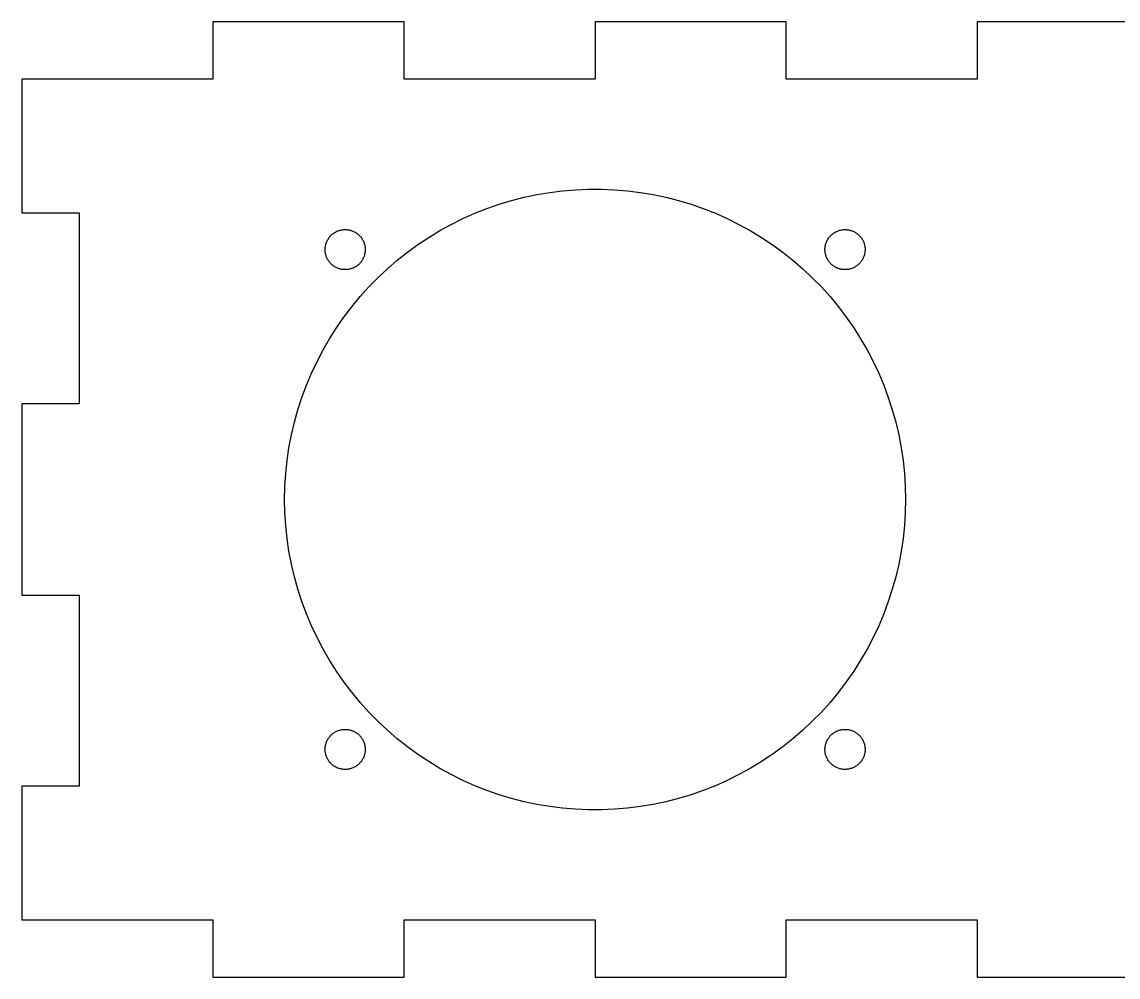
# Model space of a CAD drawing. Header units: metres. Extents: x 0 to 300, y -102 to 286.
# Drawn here: x 0 to 114.7, y -102 to -2 of the extents above; entities that cross this region are included whole.
import ezdxf

# ---------------------------------------------------------------- set-up
doc = ezdxf.new("R2010")
doc.units = ezdxf.units.M

msp = doc.modelspace()

# ---------------------------------------------------------------- linework, layer by layer
for p, q in [((40, -2), (20, -2)), ((20, -2), (20, -8)), ((40, -8), (40, -2)), ((80, -2), (60, -2)), ((60, -2), (60, -8)), ((80, -8), (80, -2)), ((120, -2), (100, -2)), ((100, -2), (100, -8)), ((20, -8), (0, -8)), ((0, -8), (0, -22)), ((60, -8), (40, -8)), ((100, -8), (80, -8)), ((51.2601, -20.6972), (52.5786, -20.3587)), ((52.5786, -20.3587), (53.9101, -20.0757)), ((53.9101, -20.0757), (55.2523, -19.8487)), ((55.2523, -19.8487), (56.6028, -19.678)), ((56.6028, -19.678), (57.9593, -19.5641)), ((57.9593, -19.5641), (59.3194, -19.5071)), ((59.3194, -19.5071), (60.6806, -19.5071)), ((60.6806, -19.5071), (62.0407, -19.5641)), ((62.0407, -19.5641), (63.3972, -19.678)), ((63.3972, -19.678), (64.7477, -19.8487)), ((64.7477, -19.8487), (66.0899, -20.0757)), ((66.0899, -20.0757), (67.4214, -20.3587)), ((67.4214, -20.3587), (68.7399, -20.6972)), ((47.4057, -22.0395), (48.6714, -21.5383)), ((48.6714, -21.5383), (49.957, -21.0907)), ((49.957, -21.0907), (51.2601, -20.6972)), ((68.7399, -20.6972), (70.043, -21.0907)), ((70.043, -21.0907), (71.3286, -21.5383)), ((71.3286, -21.5383), (72.5943, -22.0395)), ((0, -22), (6, -22)), ((6, -22), (6, -42)), ((44.9429, -23.1984), (46.1622, -22.5931)), ((46.1622, -22.5931), (47.4057, -22.0395)), ((72.5943, -22.0395), (73.8378, -22.5931)), ((73.8378, -22.5931), (75.0571, -23.1984)), ((32.6206, -24.1253), (32.6933, -24.0759)), ((32.6933, -24.0759), (32.7681, -24.0295)), ((32.7681, -24.0295), (32.8447, -23.9863)), ((32.8447, -23.9863), (32.9231, -23.9464)), ((32.9231, -23.9464), (33.0031, -23.9098)), ((33.0031, -23.9098), (33.0845, -23.8765)), ((33.0845, -23.8765), (33.1672, -23.8467)), ((33.1672, -23.8467), (33.2512, -23.8204)), ((33.2512, -23.8204), (33.3361, -23.7977)), ((33.3361, -23.7977), (33.422, -23.7785)), ((33.422, -23.7785), (33.5085, -23.7629)), ((33.5085, -23.7629), (33.5957, -23.751)), ((33.5957, -23.751), (33.6833, -23.7427)), ((33.6833, -23.7427), (33.7711, -23.7381)), ((33.7711, -23.7381), (33.8591, -23.7372)), ((33.8591, -23.7372), (33.947, -23.7399)), ((33.947, -23.7399), (34.0347, -23.7464)), ((34.0347, -23.7464), (34.1221, -23.7565)), ((34.1221, -23.7565), (34.2089, -23.7702)), ((34.2089, -23.7702), (34.2952, -23.7876)), ((34.2952, -23.7876), (34.3806, -23.8086)), ((34.3806, -23.8086), (34.465, -23.8331)), ((34.465, -23.8331), (34.5484, -23.8612)), ((34.5484, -23.8612), (34.6305, -23.8927)), ((34.6305, -23.8927), (34.7112, -23.9277)), ((34.7112, -23.9277), (34.7904, -23.9659)), ((34.7904, -23.9659), (34.868, -24.0075)), ((34.868, -24.0075), (34.9437, -24.0523)), ((34.9437, -24.0523), (35.0174, -24.1002)), ((42.5856, -24.5594), (43.75, -23.8542)), ((43.75, -23.8542), (44.9429, -23.1984)), ((75.0571, -23.1984), (76.25, -23.8542)), ((76.25, -23.8542), (77.4144, -24.5594)), ((84.9826, -24.1002), (85.0563, -24.0523)), ((85.0563, -24.0523), (85.132, -24.0075)), ((85.132, -24.0075), (85.2096, -23.9659)), ((85.2096, -23.9659), (85.2888, -23.9277)), ((85.2888, -23.9277), (85.3695, -23.8927)), ((85.3695, -23.8927), (85.4516, -23.8612)), ((85.4516, -23.8612), (85.535, -23.8331)), ((85.535, -23.8331), (85.6194, -23.8086)), ((85.6194, -23.8086), (85.7048, -23.7876)), ((85.7048, -23.7876), (85.7911, -23.7702)), ((85.7911, -23.7702), (85.8779, -23.7565)), ((85.8779, -23.7565), (85.9653, -23.7464)), ((85.9653, -23.7464), (86.053, -23.7399)), ((86.053, -23.7399), (86.1409, -23.7372)), ((86.1409, -23.7372), (86.2289, -23.7381)), ((86.2289, -23.7381), (86.3167, -23.7427)), ((86.3167, -23.7427), (86.4043, -23.751)), ((86.4043, -23.751), (86.4915, -23.7629)), ((86.4915, -23.7629), (86.578, -23.7785)), ((86.578, -23.7785), (86.6639, -23.7977)), ((86.6639, -23.7977), (86.7488, -23.8204)), ((86.7488, -23.8204), (86.8328, -23.8467)), ((86.8328, -23.8467), (86.9155, -23.8765)), ((86.9155, -23.8765), (86.9969, -23.9098)), ((86.9969, -23.9098), (87.0769, -23.9464)), ((87.0769, -23.9464), (87.1553, -23.9863)), ((87.1553, -23.9863), (87.2319, -24.0295)), ((87.2319, -24.0295), (87.3067, -24.0759)), ((87.3067, -24.0759), (87.3794, -24.1253)), ((31.8204, -25.2512), (31.8467, -25.1672)), ((31.8467, -25.1672), (31.8765, -25.0845)), ((31.8765, -25.0845), (31.9098, -25.0031)), ((31.9098, -25.0031), (31.9464, -24.9231)), ((31.9464, -24.9231), (31.9863, -24.8447)), ((31.9863, -24.8447), (32.0295, -24.7681)), ((32.0295, -24.7681), (32.0759, -24.6933)), ((32.0759, -24.6933), (32.1253, -24.6206)), ((32.1253, -24.6206), (32.1777, -24.55)), ((32.1777, -24.55), (32.2331, -24.4816)), ((32.2331, -24.4816), (32.2913, -24.4156)), ((32.2913, -24.4156), (32.3521, -24.3521)), ((32.3521, -24.3521), (32.4156, -24.2913)), ((32.4156, -24.2913), (32.4816, -24.2331)), ((32.4816, -24.2331), (32.55, -24.1777)), ((32.55, -24.1777), (32.6206, -24.1253)), ((35.0174, -24.1002), (35.0891, -24.1511)), ((35.0891, -24.1511), (35.1586, -24.205)), ((35.1586, -24.205), (35.2258, -24.2618)), ((35.2258, -24.2618), (35.2906, -24.3214)), ((35.2906, -24.3214), (35.3528, -24.3836)), ((35.3528, -24.3836), (35.4123, -24.4483)), ((35.4123, -24.4483), (35.4691, -24.5155)), ((35.4691, -24.5155), (35.523, -24.585)), ((35.523, -24.585), (35.5739, -24.6567)), ((35.5739, -24.6567), (35.6218, -24.7305)), ((35.6218, -24.7305), (35.6666, -24.8062)), ((35.6666, -24.8062), (35.7082, -24.8837)), ((35.7082, -24.8837), (35.7465, -24.9629)), ((35.7465, -24.9629), (35.7814, -25.0436)), ((35.7814, -25.0436), (35.8129, -25.1257)), ((35.8129, -25.1257), (35.841, -25.2091)), ((35.841, -25.2091), (35.8655, -25.2935)), ((41.4518, -25.3127), (42.5856, -24.5594)), ((77.4144, -24.5594), (78.5482, -25.3127)), ((84.1345, -25.2935), (84.159, -25.2091)), ((84.159, -25.2091), (84.1871, -25.1257)), ((84.1871, -25.1257), (84.2186, -25.0436)), ((84.2186, -25.0436), (84.2535, -24.9629)), ((84.2535, -24.9629), (84.2918, -24.8837)), ((84.2918, -24.8837), (84.3334, -24.8062)), ((84.3334, -24.8062), (84.3782, -24.7305)), ((84.3782, -24.7305), (84.4261, -24.6567)), ((84.4261, -24.6567), (84.477, -24.585)), ((84.477, -24.585), (84.5309, -24.5155)), ((84.5309, -24.5155), (84.5877, -24.4483)), ((84.5877, -24.4483), (84.6472, -24.3836)), ((84.6472, -24.3836), (84.7094, -24.3214)), ((84.7094, -24.3214), (84.7742, -24.2618)), ((84.7742, -24.2618), (84.8414, -24.205)), ((84.8414, -24.205), (84.9109, -24.1511)), ((84.9109, -24.1511), (84.9826, -24.1002)), ((87.3794, -24.1253), (87.45, -24.1777)), ((87.45, -24.1777), (87.5184, -24.2331)), ((87.5184, -24.2331), (87.5844, -24.2913)), ((87.5844, -24.2913), (87.6479, -24.3521)), ((87.6479, -24.3521), (87.7087, -24.4156)), ((87.7087, -24.4156), (87.7669, -24.4816)), ((87.7669, -24.4816), (87.8223, -24.55)), ((87.8223, -24.55), (87.8747, -24.6206)), ((87.8747, -24.6206), (87.9241, -24.6933)), ((87.9241, -24.6933), (87.9705, -24.7681)), ((87.9705, -24.7681), (88.0137, -24.8447)), ((88.0137, -24.8447), (88.0536, -24.9231)), ((88.0536, -24.9231), (88.0902, -25.0031)), ((88.0902, -25.0031), (88.1235, -25.0845)), ((88.1235, -25.0845), (88.1533, -25.1672)), ((88.1533, -25.1672), (88.1796, -25.2512)), ((31.7372, -25.8591), (31.7381, -25.7711)), ((31.7399, -25.947), (31.7372, -25.8591)), ((31.7381, -25.7711), (31.7427, -25.6833)), ((31.7464, -26.0347), (31.7399, -25.947)), ((31.7427, -25.6833), (31.751, -25.5957)), ((31.7565, -26.1221), (31.7464, -26.0347)), ((31.751, -25.5957), (31.7629, -25.5085)), ((31.7702, -26.2089), (31.7565, -26.1221)), ((31.7629, -25.5085), (31.7785, -25.422)), ((31.7876, -26.2952), (31.7702, -26.2089)), ((31.7785, -25.422), (31.7977, -25.3361)), ((31.8086, -26.3806), (31.7876, -26.2952)), ((31.7977, -25.3361), (31.8204, -25.2512)), ((31.8331, -26.465), (31.8086, -26.3806)), ((35.8764, -26.338), (35.8537, -26.4229)), ((35.8655, -25.2935), (35.8865, -25.379)), ((35.8956, -26.2521), (35.8764, -26.338)), ((35.8865, -25.379), (35.9039, -25.4652)), ((35.9112, -26.1656), (35.8956, -26.2521)), ((35.9039, -25.4652), (35.9176, -25.552)), ((35.9231, -26.0784), (35.9112, -26.1656)), ((35.9176, -25.552), (35.9277, -25.6394)), ((35.9314, -25.9909), (35.9231, -26.0784)), ((35.9277, -25.6394), (35.9342, -25.7272)), ((35.936, -25.903), (35.9314, -25.9909)), ((35.9342, -25.7272), (35.9369, -25.8151)), ((35.9369, -25.8151), (35.936, -25.903)), ((39.2837, -26.9583), (40.3505, -26.1128)), ((40.3505, -26.1128), (41.4518, -25.3127)), ((78.5482, -25.3127), (79.6495, -26.1128)), ((79.6495, -26.1128), (80.7163, -26.9583)), ((84.0631, -25.8151), (84.0658, -25.7272)), ((84.064, -25.903), (84.0631, -25.8151)), ((84.0686, -25.9909), (84.064, -25.903)), ((84.0658, -25.7272), (84.0723, -25.6394)), ((84.0769, -26.0784), (84.0686, -25.9909)), ((84.0723, -25.6394), (84.0824, -25.552)), ((84.0888, -26.1656), (84.0769, -26.0784)), ((84.0824, -25.552), (84.0961, -25.4652)), ((84.1044, -26.2521), (84.0888, -26.1656)), ((84.0961, -25.4652), (84.1135, -25.379)), ((84.1236, -26.338), (84.1044, -26.2521)), ((84.1135, -25.379), (84.1345, -25.2935)), ((84.1463, -26.4229), (84.1236, -26.338)), ((88.1914, -26.3806), (88.1669, -26.465)), ((88.1796, -25.2512), (88.2023, -25.3361)), ((88.2124, -26.2952), (88.1914, -26.3806)), ((88.2023, -25.3361), (88.2215, -25.422)), ((88.2298, -26.2089), (88.2124, -26.2952)), ((88.2215, -25.422), (88.2371, -25.5085)), ((88.2435, -26.1221), (88.2298, -26.2089)), ((88.2371, -25.5085), (88.249, -25.5957)), ((88.2536, -26.0347), (88.2435, -26.1221)), ((88.249, -25.5957), (88.2573, -25.6833)), ((88.2601, -25.947), (88.2536, -26.0347)), ((88.2573, -25.6833), (88.2619, -25.7711)), ((88.2628, -25.8591), (88.2601, -25.947)), ((88.2619, -25.7711), (88.2628, -25.8591)), ((31.8612, -26.5484), (31.8331, -26.465)), ((31.8927, -26.6305), (31.8612, -26.5484)), ((31.9277, -26.7112), (31.8927, -26.6305)), ((31.9659, -26.7904), (31.9277, -26.7112)), ((32.0075, -26.868), (31.9659, -26.7904)), ((32.0523, -26.9437), (32.0075, -26.868)), ((32.1002, -27.0174), (32.0523, -26.9437)), ((32.1511, -27.0891), (32.1002, -27.0174)), ((32.205, -27.1586), (32.1511, -27.0891)), ((32.2618, -27.2258), (32.205, -27.1586)), ((32.3214, -27.2906), (32.2618, -27.2258)), ((32.3836, -27.3528), (32.3214, -27.2906)), ((32.4483, -27.4123), (32.3836, -27.3528)), ((32.5155, -27.4691), (32.4483, -27.4123)), ((32.585, -27.523), (32.5155, -27.4691)), ((32.6567, -27.5739), (32.585, -27.523)), ((35.1242, -27.4964), (35.0535, -27.5488)), ((35.1925, -27.441), (35.1242, -27.4964)), ((35.2585, -27.3829), (35.1925, -27.441)), ((35.322, -27.322), (35.2585, -27.3829)), ((35.3829, -27.2585), (35.322, -27.322)), ((35.441, -27.1925), (35.3829, -27.2585)), ((35.4964, -27.1242), (35.441, -27.1925)), ((35.5488, -27.0535), (35.4964, -27.1242)), ((35.5983, -26.9808), (35.5488, -27.0535)), ((35.6446, -26.906), (35.5983, -26.9808)), ((35.6878, -26.8294), (35.6446, -26.906)), ((35.7277, -26.751), (35.6878, -26.8294)), ((35.7643, -26.6711), (35.7277, -26.751)), ((35.7976, -26.5896), (35.7643, -26.6711)), ((35.8274, -26.5069), (35.7976, -26.5896)), ((35.8537, -26.4229), (35.8274, -26.5069)), ((38.2533, -27.8478), (39.2837, -26.9583)), ((80.7163, -26.9583), (81.7467, -27.8478)), ((84.1726, -26.5069), (84.1463, -26.4229)), ((84.2024, -26.5896), (84.1726, -26.5069)), ((84.2357, -26.6711), (84.2024, -26.5896)), ((84.2723, -26.751), (84.2357, -26.6711)), ((84.3122, -26.8294), (84.2723, -26.751)), ((84.3554, -26.906), (84.3122, -26.8294)), ((84.4017, -26.9808), (84.3554, -26.906)), ((84.4512, -27.0535), (84.4017, -26.9808)), ((84.5036, -27.1242), (84.4512, -27.0535)), ((84.559, -27.1925), (84.5036, -27.1242)), ((84.6171, -27.2585), (84.559, -27.1925)), ((84.678, -27.322), (84.6171, -27.2585)), ((84.7415, -27.3829), (84.678, -27.322)), ((84.8075, -27.441), (84.7415, -27.3829)), ((84.8758, -27.4964), (84.8075, -27.441)), ((84.9465, -27.5488), (84.8758, -27.4964)), ((87.415, -27.523), (87.3433, -27.5739)), ((87.4845, -27.4691), (87.415, -27.523)), ((87.5517, -27.4123), (87.4845, -27.4691)), ((87.6164, -27.3528), (87.5517, -27.4123)), ((87.6786, -27.2906), (87.6164, -27.3528)), ((87.7382, -27.2258), (87.6786, -27.2906)), ((87.795, -27.1586), (87.7382, -27.2258)), ((87.8489, -27.0891), (87.795, -27.1586)), ((87.8998, -27.0174), (87.8489, -27.0891)), ((87.9477, -26.9437), (87.8998, -27.0174)), ((87.9925, -26.868), (87.9477, -26.9437)), ((88.0341, -26.7904), (87.9925, -26.868)), ((88.0723, -26.7112), (88.0341, -26.7904)), ((88.1073, -26.6305), (88.0723, -26.7112)), ((88.1388, -26.5484), (88.1073, -26.6305)), ((88.1669, -26.465), (88.1388, -26.5484)), ((32.7305, -27.6218), (32.6567, -27.5739)), ((32.8062, -27.6666), (32.7305, -27.6218)), ((32.8837, -27.7082), (32.8062, -27.6666)), ((32.9629, -27.7465), (32.8837, -27.7082)), ((33.0436, -27.7814), (32.9629, -27.7465)), ((33.1257, -27.8129), (33.0436, -27.7814)), ((33.2091, -27.841), (33.1257, -27.8129)), ((33.2935, -27.8655), (33.2091, -27.841)), ((33.379, -27.8865), (33.2935, -27.8655)), ((33.4652, -27.9039), (33.379, -27.8865)), ((33.552, -27.9176), (33.4652, -27.9039)), ((33.6394, -27.9277), (33.552, -27.9176)), ((33.7272, -27.9342), (33.6394, -27.9277)), ((33.8151, -27.9369), (33.7272, -27.9342)), ((33.903, -27.936), (33.8151, -27.9369)), ((33.9909, -27.9314), (33.903, -27.936)), ((34.0784, -27.9231), (33.9909, -27.9314)), ((34.1656, -27.9112), (34.0784, -27.9231)), ((34.2521, -27.8956), (34.1656, -27.9112)), ((34.338, -27.8764), (34.2521, -27.8956)), ((34.4229, -27.8537), (34.338, -27.8764)), ((34.5069, -27.8274), (34.4229, -27.8537)), ((34.5896, -27.7976), (34.5069, -27.8274)), ((34.6711, -27.7643), (34.5896, -27.7976)), ((34.751, -27.7277), (34.6711, -27.7643)), ((34.8294, -27.6878), (34.751, -27.7277)), ((34.906, -27.6446), (34.8294, -27.6878)), ((34.9808, -27.5983), (34.906, -27.6446)), ((35.0535, -27.5488), (34.9808, -27.5983)), ((37.261, -28.7796), (38.2533, -27.8478)), ((81.7467, -27.8478), (82.739, -28.7796)), ((85.0192, -27.5983), (84.9465, -27.5488)), ((85.094, -27.6446), (85.0192, -27.5983)), ((85.1706, -27.6878), (85.094, -27.6446)), ((85.249, -27.7277), (85.1706, -27.6878)), ((85.3289, -27.7643), (85.249, -27.7277)), ((85.4104, -27.7976), (85.3289, -27.7643)), ((85.4931, -27.8274), (85.4104, -27.7976)), ((85.5771, -27.8537), (85.4931, -27.8274)), ((85.662, -27.8764), (85.5771, -27.8537)), ((85.7479, -27.8956), (85.662, -27.8764)), ((85.8344, -27.9112), (85.7479, -27.8956)), ((85.9216, -27.9231), (85.8344, -27.9112)), ((86.0091, -27.9314), (85.9216, -27.9231)), ((86.097, -27.936), (86.0091, -27.9314)), ((86.1849, -27.9369), (86.097, -27.936)), ((86.2728, -27.9342), (86.1849, -27.9369)), ((86.3606, -27.9277), (86.2728, -27.9342)), ((86.448, -27.9176), (86.3606, -27.9277)), ((86.5348, -27.9039), (86.448, -27.9176)), ((86.621, -27.8865), (86.5348, -27.9039)), ((86.7065, -27.8655), (86.621, -27.8865)), ((86.7909, -27.841), (86.7065, -27.8655)), ((86.8743, -27.8129), (86.7909, -27.841)), ((86.9564, -27.7814), (86.8743, -27.8129)), ((87.0371, -27.7465), (86.9564, -27.7814)), ((87.1163, -27.7082), (87.0371, -27.7465)), ((87.1938, -27.6666), (87.1163, -27.7082)), ((87.2695, -27.6218), (87.1938, -27.6666)), ((87.3433, -27.5739), (87.2695, -27.6218)), ((35.3977, -30.7638), (36.3085, -29.7522)), ((36.3085, -29.7522), (37.261, -28.7796)), ((82.739, -28.7796), (83.6915, -29.7522)), ((83.6915, -29.7522), (84.6023, -30.7638)), ((34.53, -31.8127), (35.3977, -30.7638)), ((84.6023, -30.7638), (85.47, -31.8127)), ((33.707, -32.897), (34.53, -31.8127)), ((85.47, -31.8127), (86.293, -32.897)), ((32.9301, -34.0148), (33.707, -32.897)), ((86.293, -32.897), (87.0699, -34.0148)), ((32.2007, -35.1641), (32.9301, -34.0148)), ((87.0699, -34.0148), (87.7993, -35.1641)), ((31.52, -36.343), (32.2007, -35.1641)), ((87.7993, -35.1641), (88.48, -36.343)), ((30.8894, -37.5494), (31.52, -36.343)), ((88.48, -36.343), (89.1106, -37.5494)), ((30.3098, -38.7811), (30.8894, -37.5494)), ((89.1106, -37.5494), (89.6902, -38.7811)), ((29.7823, -40.036), (30.3098, -38.7811)), ((89.6902, -38.7811), (90.2177, -40.036)), ((29.3078, -41.3118), (29.7823, -40.036)), ((90.2177, -40.036), (90.6922, -41.3118)), ((6, -42), (0, -42)), ((0, -42), (0, -62)), ((28.8871, -42.6065), (29.3078, -41.3118)), ((90.6922, -41.3118), (91.1129, -42.6065)), ((28.5211, -43.9176), (28.8871, -42.6065)), ((91.1129, -42.6065), (91.4789, -43.9176)), ((28.2102, -45.2429), (28.5211, -43.9176)), ((91.4789, -43.9176), (91.7898, -45.2429)), ((27.9551, -46.58), (28.2102, -45.2429)), ((91.7898, -45.2429), (92.0449, -46.58)), ((27.7563, -47.9267), (27.9551, -46.58)), ((92.0449, -46.58), (92.2437, -47.9267)), ((27.614, -49.2805), (27.7563, -47.9267)), ((92.2437, -47.9267), (92.386, -49.2805)), ((27.5285, -50.6391), (27.614, -49.2805)), ((92.386, -49.2805), (92.4715, -50.6391)), ((27.5, -52), (27.5285, -50.6391)), ((92.4715, -50.6391), (92.5, -52)), ((27.5285, -53.3609), (27.5, -52)), ((92.5, -52), (92.4715, -53.3609)), ((27.614, -54.7195), (27.5285, -53.3609)), ((92.4715, -53.3609), (92.386, -54.7195)), ((27.7563, -56.0733), (27.614, -54.7195)), ((92.386, -54.7195), (92.2437, -56.0733)), ((27.9551, -57.42), (27.7563, -56.0733)), ((92.2437, -56.0733), (92.0449, -57.42)), ((28.2102, -58.7571), (27.9551, -57.42)), ((92.0449, -57.42), (91.7898, -58.7571)), ((28.5211, -60.0824), (28.2102, -58.7571)), ((91.7898, -58.7571), (91.4789, -60.0824)), ((28.8871, -61.3935), (28.5211, -60.0824)), ((91.4789, -60.0824), (91.1129, -61.3935)), ((29.3078, -62.6882), (28.8871, -61.3935)), ((91.1129, -61.3935), (90.6922, -62.6882)), ((0, -62), (6, -62)), ((6, -62), (6, -82)), ((29.7823, -63.964), (29.3078, -62.6882)), ((90.6922, -62.6882), (90.2177, -63.964)), ((30.3098, -65.2189), (29.7823, -63.964)), ((90.2177, -63.964), (89.6902, -65.2189)), ((30.8894, -66.4506), (30.3098, -65.2189)), ((89.6902, -65.2189), (89.1106, -66.4506)), ((31.52, -67.657), (30.8894, -66.4506)), ((89.1106, -66.4506), (88.48, -67.657)), ((32.2007, -68.8359), (31.52, -67.657)), ((88.48, -67.657), (87.7993, -68.8359)), ((32.9301, -69.9852), (32.2007, -68.8359)), ((87.7993, -68.8359), (87.0699, -69.9852)), ((33.707, -71.103), (32.9301, -69.9852)), ((87.0699, -69.9852), (86.293, -71.103)), ((34.53, -72.1873), (33.707, -71.103)), ((86.293, -71.103), (85.47, -72.1873)), ((35.3977, -73.2362), (34.53, -72.1873)), ((85.47, -72.1873), (84.6023, -73.2362)), ((36.3085, -74.2478), (35.3977, -73.2362)), ((84.6023, -73.2362), (83.6915, -74.2478)), ((37.261, -75.2204), (36.3085, -74.2478)), ((83.6915, -74.2478), (82.739, -75.2204)), ((38.2533, -76.1522), (37.261, -75.2204)), ((82.739, -75.2204), (81.7467, -76.1522)), ((32.1511, -76.9109), (32.205, -76.8414)), ((32.205, -76.8414), (32.2618, -76.7742)), ((32.2618, -76.7742), (32.3214, -76.7094)), ((32.3214, -76.7094), (32.3836, -76.6472)), ((32.3836, -76.6472), (32.4483, -76.5877)), ((32.4483, -76.5877), (32.5155, -76.5309)), ((32.5155, -76.5309), (32.585, -76.477)), ((32.585, -76.477), (32.6567, -76.4261)), ((32.6567, -76.4261), (32.7305, -76.3782)), ((32.7305, -76.3782), (32.8062, -76.3334)), ((32.8062, -76.3334), (32.8837, -76.2918)), ((32.8837, -76.2918), (32.9629, -76.2535)), ((32.9629, -76.2535), (33.0436, -76.2186)), ((33.0436, -76.2186), (33.1257, -76.1871)), ((33.1257, -76.1871), (33.2091, -76.159)), ((33.2091, -76.159), (33.2935, -76.1345)), ((33.2935, -76.1345), (33.379, -76.1135)), ((33.379, -76.1135), (33.4652, -76.0961)), ((33.4652, -76.0961), (33.552, -76.0824)), ((33.552, -76.0824), (33.6394, -76.0723)), ((33.6394, -76.0723), (33.7272, -76.0658)), ((33.7272, -76.0658), (33.8151, -76.0631)), ((33.8151, -76.0631), (33.903, -76.064)), ((33.903, -76.064), (33.9909, -76.0686)), ((33.9909, -76.0686), (34.0784, -76.0769)), ((34.0784, -76.0769), (34.1656, -76.0888)), ((34.1656, -76.0888), (34.2521, -76.1044)), ((34.2521, -76.1044), (34.338, -76.1236)), ((34.338, -76.1236), (34.4229, -76.1463)), ((34.4229, -76.1463), (34.5069, -76.1726)), ((34.5069, -76.1726), (34.5896, -76.2024)), ((34.5896, -76.2024), (34.6711, -76.2357)), ((34.6711, -76.2357), (34.751, -76.2723)), ((34.751, -76.2723), (34.8294, -76.3122)), ((34.8294, -76.3122), (34.906, -76.3554)), ((34.906, -76.3554), (34.9808, -76.4017)), ((34.9808, -76.4017), (35.0535, -76.4512)), ((35.0535, -76.4512), (35.1242, -76.5036)), ((35.1242, -76.5036), (35.1925, -76.559)), ((35.1925, -76.559), (35.2585, -76.6171)), ((35.2585, -76.6171), (35.322, -76.678)), ((35.322, -76.678), (35.3829, -76.7415)), ((35.3829, -76.7415), (35.441, -76.8075)), ((35.441, -76.8075), (35.4964, -76.8758)), ((35.4964, -76.8758), (35.5488, -76.9465)), ((39.2837, -77.0417), (38.2533, -76.1522)), ((81.7467, -76.1522), (80.7163, -77.0417)), ((84.4512, -76.9465), (84.5036, -76.8758)), ((84.5036, -76.8758), (84.559, -76.8075)), ((84.559, -76.8075), (84.6171, -76.7415)), ((84.6171, -76.7415), (84.678, -76.678)), ((84.678, -76.678), (84.7415, -76.6171)), ((84.7415, -76.6171), (84.8075, -76.559)), ((84.8075, -76.559), (84.8758, -76.5036)), ((84.8758, -76.5036), (84.9465, -76.4512)), ((84.9465, -76.4512), (85.0192, -76.4017)), ((85.0192, -76.4017), (85.094, -76.3554)), ((85.094, -76.3554), (85.1706, -76.3122)), ((85.1706, -76.3122), (85.249, -76.2723)), ((85.249, -76.2723), (85.3289, -76.2357)), ((85.3289, -76.2357), (85.4104, -76.2024)), ((85.4104, -76.2024), (85.4931, -76.1726)), ((85.4931, -76.1726), (85.5771, -76.1463)), ((85.5771, -76.1463), (85.662, -76.1236)), ((85.662, -76.1236), (85.7479, -76.1044)), ((85.7479, -76.1044), (85.8344, -76.0888)), ((85.8344, -76.0888), (85.9216, -76.0769)), ((85.9216, -76.0769), (86.0091, -76.0686)), ((86.0091, -76.0686), (86.097, -76.064)), ((86.097, -76.064), (86.1849, -76.0631)), ((86.1849, -76.0631), (86.2728, -76.0658)), ((86.2728, -76.0658), (86.3606, -76.0723)), ((86.3606, -76.0723), (86.448, -76.0824)), ((86.448, -76.0824), (86.5348, -76.0961)), ((86.5348, -76.0961), (86.621, -76.1135)), ((86.621, -76.1135), (86.7065, -76.1345)), ((86.7065, -76.1345), (86.7909, -76.159)), ((86.7909, -76.159), (86.8743, -76.1871)), ((86.8743, -76.1871), (86.9564, -76.2186)), ((86.9564, -76.2186), (87.0371, -76.2535)), ((87.0371, -76.2535), (87.1163, -76.2918)), ((87.1163, -76.2918), (87.1938, -76.3334)), ((87.1938, -76.3334), (87.2695, -76.3782)), ((87.2695, -76.3782), (87.3433, -76.4261)), ((87.3433, -76.4261), (87.415, -76.477)), ((87.415, -76.477), (87.4845, -76.5309)), ((87.4845, -76.5309), (87.5517, -76.5877)), ((87.5517, -76.5877), (87.6164, -76.6472)), ((87.6164, -76.6472), (87.6786, -76.7094)), ((87.6786, -76.7094), (87.7382, -76.7742)), ((87.7382, -76.7742), (87.795, -76.8414)), ((87.795, -76.8414), (87.8489, -76.9109)), ((31.7399, -78.053), (31.7464, -77.9653)), ((31.7464, -77.9653), (31.7565, -77.8779)), ((31.7565, -77.8779), (31.7702, -77.7911)), ((31.7702, -77.7911), (31.7876, -77.7048)), ((31.7876, -77.7048), (31.8086, -77.6194)), ((31.8086, -77.6194), (31.8331, -77.535)), ((31.8331, -77.535), (31.8612, -77.4516)), ((31.8612, -77.4516), (31.8927, -77.3695)), ((31.8927, -77.3695), (31.9277, -77.2888)), ((31.9277, -77.2888), (31.9659, -77.2096)), ((31.9659, -77.2096), (32.0075, -77.132)), ((32.0075, -77.132), (32.0523, -77.0563)), ((32.0523, -77.0563), (32.1002, -76.9826)), ((32.1002, -76.9826), (32.1511, -76.9109)), ((35.5488, -76.9465), (35.5983, -77.0192)), ((35.5983, -77.0192), (35.6446, -77.094)), ((35.6446, -77.094), (35.6878, -77.1706)), ((35.6878, -77.1706), (35.7277, -77.249)), ((35.7277, -77.249), (35.7643, -77.3289)), ((35.7643, -77.3289), (35.7976, -77.4104)), ((35.7976, -77.4104), (35.8274, -77.4931)), ((35.8274, -77.4931), (35.8537, -77.5771)), ((35.8537, -77.5771), (35.8764, -77.662)), ((35.8764, -77.662), (35.8956, -77.7479)), ((35.8956, -77.7479), (35.9112, -77.8344)), ((35.9112, -77.8344), (35.9231, -77.9216)), ((35.9231, -77.9216), (35.9314, -78.0091)), ((35.9314, -78.0091), (35.936, -78.097)), ((40.3505, -77.8872), (39.2837, -77.0417)), ((41.4518, -78.6873), (40.3505, -77.8872)), ((79.6495, -77.8872), (78.5482, -78.6873)), ((80.7163, -77.0417), (79.6495, -77.8872)), ((84.064, -78.097), (84.0686, -78.0091)), ((84.0686, -78.0091), (84.0769, -77.9216)), ((84.0769, -77.9216), (84.0888, -77.8344)), ((84.0888, -77.8344), (84.1044, -77.7479)), ((84.1044, -77.7479), (84.1236, -77.662)), ((84.1236, -77.662), (84.1463, -77.5771)), ((84.1463, -77.5771), (84.1726, -77.4931)), ((84.1726, -77.4931), (84.2024, -77.4104)), ((84.2024, -77.4104), (84.2357, -77.3289)), ((84.2357, -77.3289), (84.2723, -77.249)), ((84.2723, -77.249), (84.3122, -77.1706)), ((84.3122, -77.1706), (84.3554, -77.094)), ((84.3554, -77.094), (84.4017, -77.0192)), ((84.4017, -77.0192), (84.4512, -76.9465)), ((87.8489, -76.9109), (87.8998, -76.9826)), ((87.8998, -76.9826), (87.9477, -77.0563)), ((87.9477, -77.0563), (87.9925, -77.132)), ((87.9925, -77.132), (88.0341, -77.2096)), ((88.0341, -77.2096), (88.0723, -77.2888)), ((88.0723, -77.2888), (88.1073, -77.3695)), ((88.1073, -77.3695), (88.1388, -77.4516)), ((88.1388, -77.4516), (88.1669, -77.535)), ((88.1669, -77.535), (88.1914, -77.6194)), ((88.1914, -77.6194), (88.2124, -77.7048)), ((88.2124, -77.7048), (88.2298, -77.7911)), ((88.2298, -77.7911), (88.2435, -77.8779)), ((88.2435, -77.8779), (88.2536, -77.9653)), ((88.2536, -77.9653), (88.2601, -78.053)), ((31.7372, -78.1409), (31.7399, -78.053)), ((31.7381, -78.2289), (31.7372, -78.1409)), ((31.7427, -78.3167), (31.7381, -78.2289)), ((31.751, -78.4043), (31.7427, -78.3167)), ((31.7629, -78.4915), (31.751, -78.4043)), ((31.7785, -78.578), (31.7629, -78.4915)), ((31.7977, -78.6639), (31.7785, -78.578)), ((31.8204, -78.7488), (31.7977, -78.6639)), ((31.8467, -78.8328), (31.8204, -78.7488)), ((31.8765, -78.9155), (31.8467, -78.8328)), ((31.9098, -78.9969), (31.8765, -78.9155)), ((31.9464, -79.0769), (31.9098, -78.9969)), ((31.9863, -79.1553), (31.9464, -79.0769)), ((32.0295, -79.2319), (31.9863, -79.1553)), ((35.7082, -79.1163), (35.6666, -79.1938)), ((35.7465, -79.0371), (35.7082, -79.1163)), ((35.7814, -78.9564), (35.7465, -79.0371)), ((35.8129, -78.8743), (35.7814, -78.9564)), ((35.841, -78.7909), (35.8129, -78.8743)), ((35.8655, -78.7065), (35.841, -78.7909)), ((35.8865, -78.621), (35.8655, -78.7065)), ((35.9039, -78.5348), (35.8865, -78.621)), ((35.9176, -78.448), (35.9039, -78.5348)), ((35.9277, -78.3606), (35.9176, -78.448)), ((35.9342, -78.2728), (35.9277, -78.3606)), ((35.9369, -78.1849), (35.9342, -78.2728)), ((35.936, -78.097), (35.9369, -78.1849)), ((42.5856, -79.4406), (41.4518, -78.6873)), ((78.5482, -78.6873), (77.4144, -79.4406)), ((84.0631, -78.1849), (84.064, -78.097)), ((84.0658, -78.2728), (84.0631, -78.1849)), ((84.0723, -78.3606), (84.0658, -78.2728)), ((84.0824, -78.448), (84.0723, -78.3606)), ((84.0961, -78.5348), (84.0824, -78.448)), ((84.1135, -78.621), (84.0961, -78.5348)), ((84.1345, -78.7065), (84.1135, -78.621)), ((84.159, -78.7909), (84.1345, -78.7065)), ((84.1871, -78.8743), (84.159, -78.7909)), ((84.2186, -78.9564), (84.1871, -78.8743)), ((84.2535, -79.0371), (84.2186, -78.9564)), ((84.2918, -79.1163), (84.2535, -79.0371)), ((84.3334, -79.1938), (84.2918, -79.1163)), ((88.0137, -79.1553), (87.9705, -79.2319)), ((88.0536, -79.0769), (88.0137, -79.1553)), ((88.0902, -78.9969), (88.0536, -79.0769)), ((88.1235, -78.9155), (88.0902, -78.9969)), ((88.1533, -78.8328), (88.1235, -78.9155)), ((88.1796, -78.7488), (88.1533, -78.8328)), ((88.2023, -78.6639), (88.1796, -78.7488)), ((88.2215, -78.578), (88.2023, -78.6639)), ((88.2371, -78.4915), (88.2215, -78.578)), ((88.249, -78.4043), (88.2371, -78.4915)), ((88.2573, -78.3167), (88.249, -78.4043)), ((88.2619, -78.2289), (88.2573, -78.3167)), ((88.2601, -78.053), (88.2628, -78.1409)), ((88.2628, -78.1409), (88.2619, -78.2289)), ((32.0759, -79.3067), (32.0295, -79.2319)), ((32.1253, -79.3794), (32.0759, -79.3067)), ((32.1777, -79.45), (32.1253, -79.3794)), ((32.2331, -79.5184), (32.1777, -79.45)), ((32.2913, -79.5844), (32.2331, -79.5184)), ((32.3521, -79.6479), (32.2913, -79.5844)), ((32.4156, -79.7087), (32.3521, -79.6479)), ((32.4816, -79.7669), (32.4156, -79.7087)), ((32.55, -79.8223), (32.4816, -79.7669)), ((32.6206, -79.8747), (32.55, -79.8223)), ((32.6933, -79.9241), (32.6206, -79.8747)), ((32.7681, -79.9705), (32.6933, -79.9241)), ((32.8447, -80.0137), (32.7681, -79.9705)), ((32.9231, -80.0536), (32.8447, -80.0137)), ((33.0031, -80.0902), (32.9231, -80.0536)), ((33.0845, -80.1235), (33.0031, -80.0902)), ((33.1672, -80.1533), (33.0845, -80.1235)), ((33.2512, -80.1796), (33.1672, -80.1533)), ((33.3361, -80.2023), (33.2512, -80.1796)), ((33.422, -80.2215), (33.3361, -80.2023)), ((33.5085, -80.2371), (33.422, -80.2215)), ((33.5957, -80.249), (33.5085, -80.2371)), ((33.6833, -80.2573), (33.5957, -80.249)), ((33.7711, -80.2619), (33.6833, -80.2573)), ((33.8591, -80.2628), (33.7711, -80.2619)), ((33.947, -80.2601), (33.8591, -80.2628)), ((34.0347, -80.2536), (33.947, -80.2601)), ((34.1221, -80.2435), (34.0347, -80.2536)), ((34.2089, -80.2298), (34.1221, -80.2435)), ((34.2952, -80.2124), (34.2089, -80.2298)), ((34.3806, -80.1914), (34.2952, -80.2124)), ((34.465, -80.1669), (34.3806, -80.1914)), ((34.5484, -80.1388), (34.465, -80.1669)), ((34.6305, -80.1073), (34.5484, -80.1388)), ((34.7112, -80.0723), (34.6305, -80.1073)), ((34.7904, -80.0341), (34.7112, -80.0723)), ((34.868, -79.9925), (34.7904, -80.0341)), ((34.9437, -79.9477), (34.868, -79.9925)), ((35.0174, -79.8998), (34.9437, -79.9477)), ((35.0891, -79.8489), (35.0174, -79.8998)), ((35.1586, -79.795), (35.0891, -79.8489)), ((35.2258, -79.7382), (35.1586, -79.795)), ((35.2906, -79.6786), (35.2258, -79.7382)), ((35.3528, -79.6164), (35.2906, -79.6786)), ((35.4123, -79.5517), (35.3528, -79.6164)), ((35.4691, -79.4845), (35.4123, -79.5517)), ((35.523, -79.415), (35.4691, -79.4845)), ((35.5739, -79.3433), (35.523, -79.415)), ((35.6218, -79.2695), (35.5739, -79.3433)), ((35.6666, -79.1938), (35.6218, -79.2695)), ((43.75, -80.1458), (42.5856, -79.4406)), ((44.9429, -80.8016), (43.75, -80.1458)), ((76.25, -80.1458), (75.0571, -80.8016)), ((77.4144, -79.4406), (76.25, -80.1458)), ((84.3782, -79.2695), (84.3334, -79.1938)), ((84.4261, -79.3433), (84.3782, -79.2695)), ((84.477, -79.415), (84.4261, -79.3433)), ((84.5309, -79.4845), (84.477, -79.415)), ((84.5877, -79.5517), (84.5309, -79.4845)), ((84.6472, -79.6164), (84.5877, -79.5517)), ((84.7094, -79.6786), (84.6472, -79.6164)), ((84.7742, -79.7382), (84.7094, -79.6786)), ((84.8414, -79.795), (84.7742, -79.7382)), ((84.9109, -79.8489), (84.8414, -79.795)), ((84.9826, -79.8998), (84.9109, -79.8489)), ((85.0563, -79.9477), (84.9826, -79.8998)), ((85.132, -79.9925), (85.0563, -79.9477)), ((85.2096, -80.0341), (85.132, -79.9925)), ((85.2888, -80.0723), (85.2096, -80.0341)), ((85.3695, -80.1073), (85.2888, -80.0723)), ((85.4516, -80.1388), (85.3695, -80.1073)), ((85.535, -80.1669), (85.4516, -80.1388)), ((85.6194, -80.1914), (85.535, -80.1669)), ((85.7048, -80.2124), (85.6194, -80.1914)), ((85.7911, -80.2298), (85.7048, -80.2124)), ((85.8779, -80.2435), (85.7911, -80.2298)), ((85.9653, -80.2536), (85.8779, -80.2435)), ((86.053, -80.2601), (85.9653, -80.2536)), ((86.1409, -80.2628), (86.053, -80.2601)), ((86.2289, -80.2619), (86.1409, -80.2628)), ((86.3167, -80.2573), (86.2289, -80.2619)), ((86.4043, -80.249), (86.3167, -80.2573)), ((86.4915, -80.2371), (86.4043, -80.249)), ((86.578, -80.2215), (86.4915, -80.2371)), ((86.6639, -80.2023), (86.578, -80.2215)), ((86.7488, -80.1796), (86.6639, -80.2023)), ((86.8328, -80.1533), (86.7488, -80.1796)), ((86.9155, -80.1235), (86.8328, -80.1533)), ((86.9969, -80.0902), (86.9155, -80.1235)), ((87.0769, -80.0536), (86.9969, -80.0902)), ((87.1553, -80.0137), (87.0769, -80.0536)), ((87.2319, -79.9705), (87.1553, -80.0137)), ((87.3067, -79.9241), (87.2319, -79.9705)), ((87.3794, -79.8747), (87.3067, -79.9241)), ((87.45, -79.8223), (87.3794, -79.8747)), ((87.5184, -79.7669), (87.45, -79.8223)), ((87.5844, -79.7087), (87.5184, -79.7669)), ((87.6479, -79.6479), (87.5844, -79.7087)), ((87.7087, -79.5844), (87.6479, -79.6479)), ((87.7669, -79.5184), (87.7087, -79.5844)), ((87.8223, -79.45), (87.7669, -79.5184)), ((87.8747, -79.3794), (87.8223, -79.45)), ((87.9241, -79.3067), (87.8747, -79.3794)), ((87.9705, -79.2319), (87.9241, -79.3067)), ((46.1622, -81.4069), (44.9429, -80.8016)), ((47.4057, -81.9605), (46.1622, -81.4069)), ((73.8378, -81.4069), (72.5943, -81.9605)), ((75.0571, -80.8016), (73.8378, -81.4069)), ((6, -82), (0, -82)), ((0, -82), (0, -96)), ((48.6714, -82.4617), (47.4057, -81.9605)), ((49.957, -82.9093), (48.6714, -82.4617)), ((71.3286, -82.4617), (70.043, -82.9093)), ((72.5943, -81.9605), (71.3286, -82.4617)), ((51.2601, -83.3028), (49.957, -82.9093)), ((52.5786, -83.6413), (51.2601, -83.3028)), ((53.9101, -83.9243), (52.5786, -83.6413)), ((67.4214, -83.6413), (66.0899, -83.9243)), ((68.7399, -83.3028), (67.4214, -83.6413)), ((70.043, -82.9093), (68.7399, -83.3028)), ((55.2523, -84.1513), (53.9101, -83.9243)), ((56.6028, -84.322), (55.2523, -84.1513)), ((57.9593, -84.4359), (56.6028, -84.322)), ((59.3194, -84.4929), (57.9593, -84.4359)), ((60.6806, -84.4929), (59.3194, -84.4929)), ((62.0407, -84.4359), (60.6806, -84.4929)), ((63.3972, -84.322), (62.0407, -84.4359)), ((64.7477, -84.1513), (63.3972, -84.322)), ((66.0899, -83.9243), (64.7477, -84.1513)), ((0, -96), (20, -96)), ((20, -96), (20, -102)), ((40, -102), (40, -96)), ((40, -96), (60, -96)), ((60, -96), (60, -102)), ((80, -102), (80, -96)), ((80, -96), (100, -96)), ((100, -96), (100, -102)), ((20, -102), (40, -102)), ((60, -102), (80, -102)), ((100, -102), (120, -102))]:
    msp.add_line(p, q)

doc.saveas('drawing.dxf')
